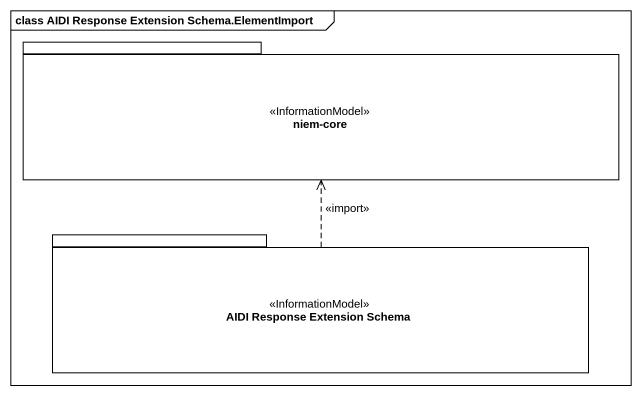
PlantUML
@startuml
mainframe class AIDI Response Extension Schema.ElementImport
package "niem-core" as niem_core <<InformationModel>> {
}
package "AIDI Response Extension Schema" as AIDI_Response_Extension <<InformationModel>> {
}
AIDI_Response_Extension .up.> niem_core : <<import>>
@enduml
